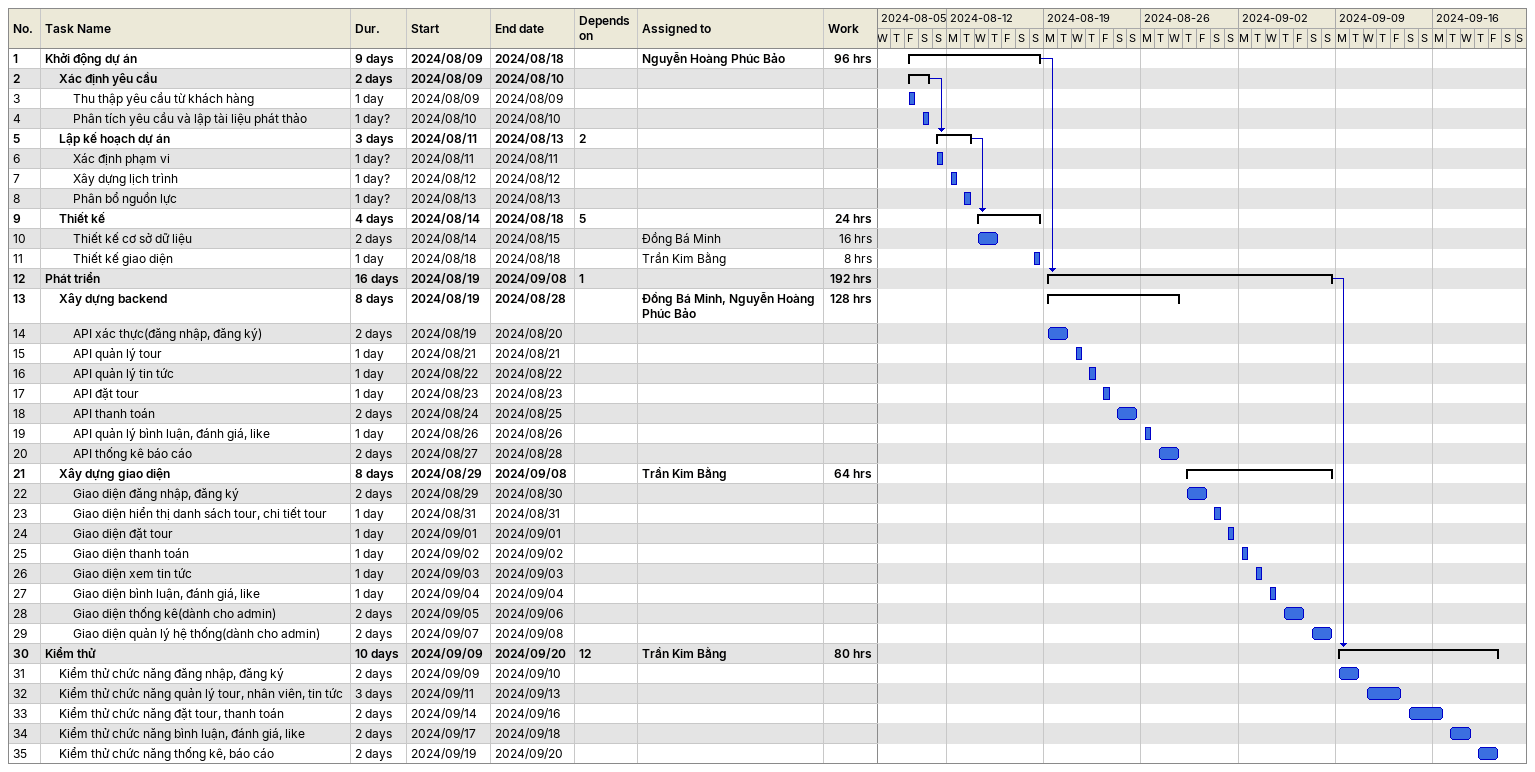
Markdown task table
| ID | Level | Task | Duration | Start | Finish | Predecessors | Resources | Work (h) |
|---|---|---|---|---|---|---|---|---|
| 1 | 1 | **Khởi động dự án** | 9d | 2024-08-09 | 2024-08-18 |  | Nguyễn Hoàng Phúc Bảo | 96 |
| 2 | 2 | **Xác định yêu cầu** | 2d | 2024-08-09 | 2024-08-10 |  |  |  |
| 3 | 3 | Thu thập yêu cầu từ khách hàng | 1d | 2024-08-09 | 2024-08-09 |  |  |  |
| 4 | 3 | Phân tích yêu cầu và lập tài liệu phát thảo | 1d? | 2024-08-10 | 2024-08-10 |  |  |  |
| 5 | 2 | **Lập kế hoạch dự án** | 3d | 2024-08-11 | 2024-08-13 | 2 |  |  |
| 6 | 3 | Xác định phạm vi | 1d? | 2024-08-11 | 2024-08-11 |  |  |  |
| 7 | 3 | Xây dựng lịch trình | 1d? | 2024-08-12 | 2024-08-12 |  |  |  |
| 8 | 3 | Phân bổ nguồn lực | 1d? | 2024-08-13 | 2024-08-13 |  |  |  |
| 9 | 2 | **Thiết kế** | 4d | 2024-08-14 | 2024-08-18 | 5 |  | 24 |
| 10 | 3 | Thiết kế cơ sở dữ liệu | 2d | 2024-08-14 | 2024-08-15 |  | Đồng Bá Minh | 16 |
| 11 | 3 | Thiết kế giao diện | 1d | 2024-08-18 | 2024-08-18 |  | Trần Kim Bằng | 8 |
| 12 | 1 | **Phát triển** | 16d | 2024-08-19 | 2024-09-08 | 1 |  | 192 |
| 13 | 2 | **Xây dựng backend** | 8d | 2024-08-19 | 2024-08-28 |  | Đồng Bá Minh, Nguyễn Hoàng Phúc Bảo | 128 |
| 14 | 3 | API xác thực(đăng nhập, đăng ký) | 2d | 2024-08-19 | 2024-08-20 |  |  |  |
| 15 | 3 | API quản lý tour | 1d | 2024-08-21 | 2024-08-21 |  |  |  |
| 16 | 3 | API quản lý tin tức | 1d | 2024-08-22 | 2024-08-22 |  |  |  |
| 17 | 3 | API đặt tour | 1d | 2024-08-23 | 2024-08-23 |  |  |  |
| 18 | 3 | API thanh toán | 2d | 2024-08-24 | 2024-08-25 |  |  |  |
| 19 | 3 | API quản lý bình luận, đánh giá, like | 1d | 2024-08-26 | 2024-08-26 |  |  |  |
| 20 | 3 | API thống kê báo cáo | 2d | 2024-08-27 | 2024-08-28 |  |  |  |
| 21 | 2 | **Xây dựng giao diện** | 8d | 2024-08-29 | 2024-09-08 |  | Trần Kim Bằng | 64 |
| 22 | 3 | Giao diện đăng nhập, đăng ký | 2d | 2024-08-29 | 2024-08-30 |  |  |  |
| 23 | 3 | Giao diện hiển thị danh sách tour, chi tiết tour | 1d | 2024-08-31 | 2024-08-31 |  |  |  |
| 24 | 3 | Giao diện đặt tour | 1d | 2024-09-01 | 2024-09-01 |  |  |  |
| 25 | 3 | Giao diện thanh toán | 1d | 2024-09-02 | 2024-09-02 |  |  |  |
| 26 | 3 | Giao diện xem tin tức | 1d | 2024-09-03 | 2024-09-03 |  |  |  |
| 27 | 3 | Giao diện bình luận, đánh giá, like | 1d | 2024-09-04 | 2024-09-04 |  |  |  |
| 28 | 3 | Giao diện thống kê(dành cho admin) | 2d | 2024-09-05 | 2024-09-06 |  |  |  |
| 29 | 3 | Giao diện quản lý hệ thống(dành cho admin) | 2d | 2024-09-07 | 2024-09-08 |  |  |  |
| 30 | 1 | **Kiểm thử** | 10d | 2024-09-09 | 2024-09-20 | 12 | Trần Kim Bằng | 80 |
| 31 | 2 | Kiểm thử chức năng đăng nhập, đăng ký | 2d | 2024-09-09 | 2024-09-10 |  |  |  |
| 32 | 2 | Kiểm thử chức năng quản lý tour, nhân viên, tin tức | 3d | 2024-09-11 | 2024-09-13 |  |  |  |
| 33 | 2 | Kiểm thử chức năng đặt tour, thanh toán | 2d | 2024-09-14 | 2024-09-16 |  |  |  |
| 34 | 2 | Kiểm thử chức năng bình luận, đánh giá, like | 2d | 2024-09-17 | 2024-09-18 |  |  |  |
| 35 | 2 | Kiểm thử chức năng thống kê, báo cáo | 2d | 2024-09-19 | 2024-09-20 |  |  |  |
